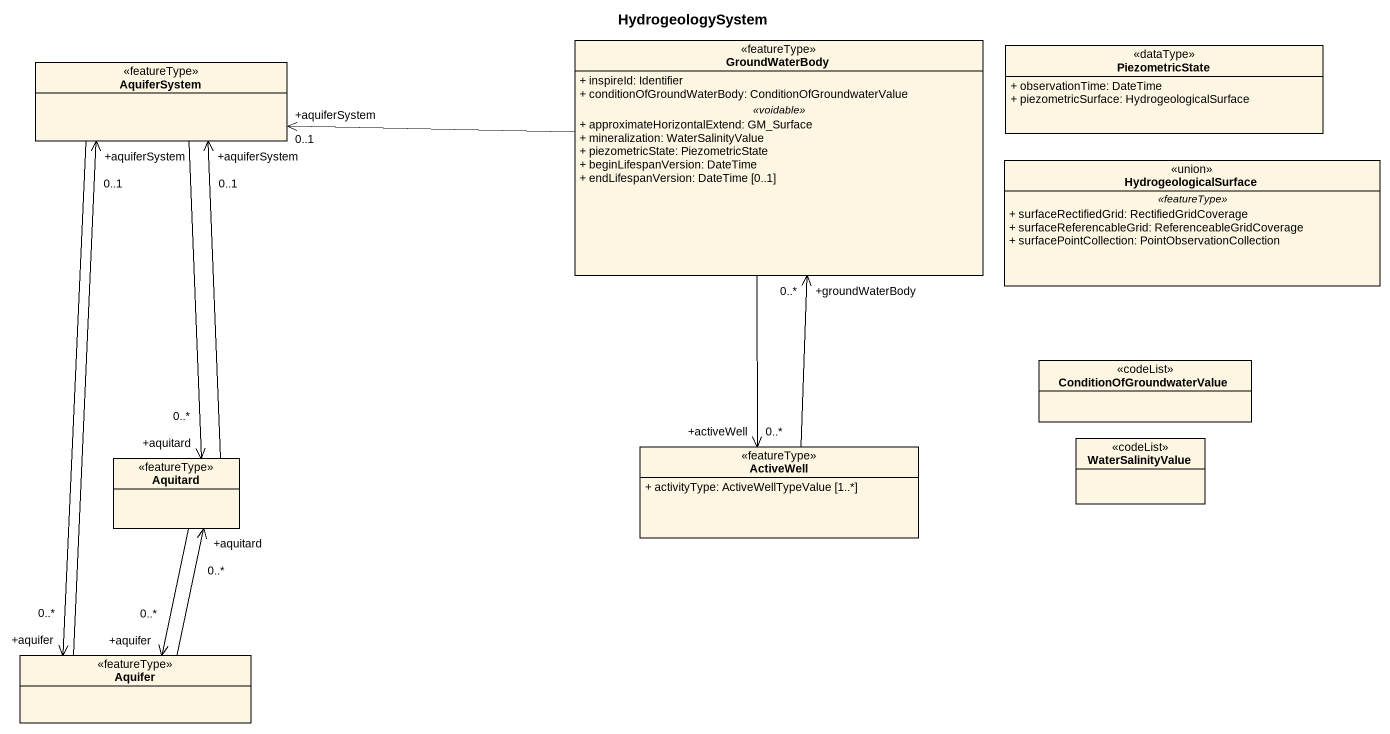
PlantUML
@startuml
title HydrogeologySystem
hide circle
hide empty members
skinparam classAttributeIconSize 0
class GroundWaterBody <<featureType>> {
  + inspireId: Identifier
  + conditionOfGroundWaterBody: ConditionOfGroundwaterValue
  .. <<voidable>> ..
  + approximateHorizontalExtend: GM_Surface
  + mineralization: WaterSalinityValue
  + piezometricState: PiezometricState
  + beginLifespanVersion: DateTime
  + endLifespanVersion: DateTime [0..1]
}
class PiezometricState <<dataType>> {
  + observationTime: DateTime
  + piezometricSurface: HydrogeologicalSurface
}
class AquiferSystem <<featureType>>
class HydrogeologicalSurface <<union>> {
  .. <<featureType>> ..
  + surfaceRectifiedGrid: RectifiedGridCoverage
  + surfaceReferencableGrid: ReferenceableGridCoverage
  + surfacePointCollection: PointObservationCollection
}
class ConditionOfGroundwaterValue <<codeList>>
class Aquitard <<featureType>>
class ActiveWell <<featureType>> {
  + activityType: ActiveWellTypeValue [1..*]
}
class WaterSalinityValue <<codeList>>
class Aquifer <<featureType>>
GroundWaterBody -left-> "+aquiferSystem\n0..1" AquiferSystem
GroundWaterBody --> "+activeWell\n0..*" ActiveWell
AquiferSystem --> "+aquitard\n0..*" Aquitard
AquiferSystem --> "+aquifer\n0..*" Aquifer
Aquitard -up-> "+aquiferSystem\n0..1" AquiferSystem
Aquitard --> "+aquifer\n0..*" Aquifer
ActiveWell -up-> "+groundWaterBody\n0..*" GroundWaterBody
Aquifer -up-> "+aquiferSystem\n0..1" AquiferSystem
Aquifer -up-> "+aquitard\n0..*" Aquitard
@enduml
